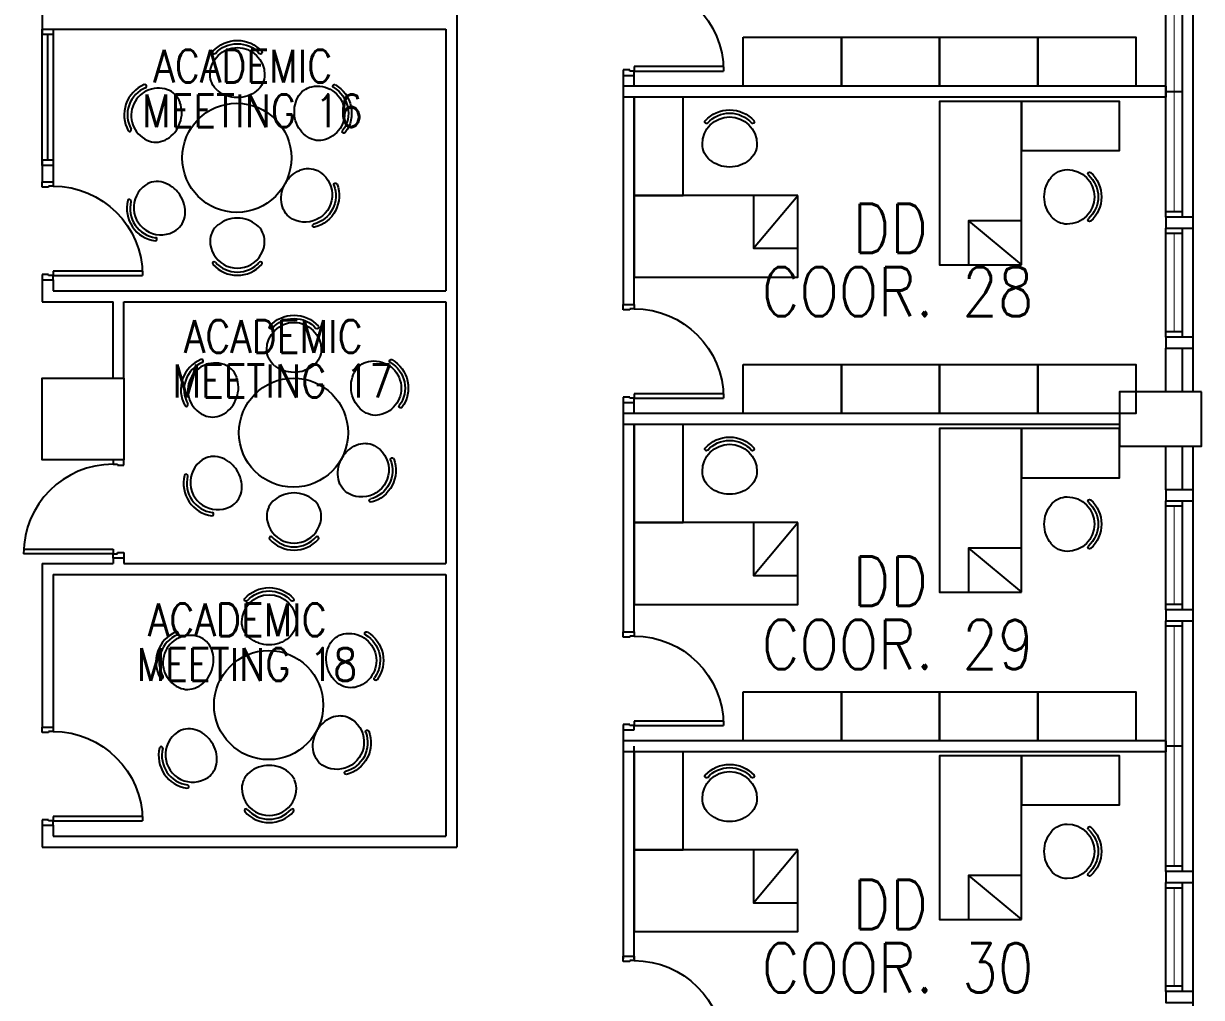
# Model space of a CAD drawing. Extents: x 2687779 to 2997471, y -863049 to -631414.
# Drawn here: x 2711171 to 2721966, y -807727 to -798799 of the extents above; entities that cross this region are included whole.
import ezdxf
from ezdxf.enums import TextEntityAlignment as Align

# ---------------------------------------------------------------- set-up
doc = ezdxf.new("R2010")
doc.units = 0
doc.header["$LTSCALE"] = 10
doc.header["$MEASUREMENT"] = 0
doc.layers.get('0').update_dxf_attribs({"linetype": 'CONTINUOUS'})
doc.layers.get('DEFPOINTS').update_dxf_attribs({"linetype": 'CONTINUOUS'})
for name, color, linetype in [('COL', 3, 'CONTINUOUS'), ('DR', 7, 'CONTINUOUS'), ('FURN', 1, 'CONTINUOUS'), ('FURN1', 7, 'CONTINUOUS'), ('LINE', 7, 'CONTINUOUS'), ('partition', 7, 'CONTINUOUS'), ('stair', 7, 'CONTINUOUS'), ('T50', 3, 'CONTINUOUS'), ('WALL', 2, 'CONTINUOUS'), ('WIN', 5, 'CONTINUOUS')]:
    doc.layers.add(name, color=color, linetype=linetype)
doc.styles.add('ROMANS', font='romans.shx', dxfattribs={"width": 0.8, "height": 100})

# ---------------------------------------------------------------- blocks, each defined once
blk = doc.blocks.new('FD2')
at = {"layer": 'LINE', "linetype": 'Continuous'}
for points in [[(100, 1200), (100, 1250), (0, 1250), (0, 1200)], [(100, 0), (100, 50), (0, 50), (0, 0)]]:
    blk.add_lwpolyline(points, close=True, dxfattribs=at)
at = {"layer": 'LINE', "color": 5, "linetype": 'Continuous'}
for points in [[(0, 1200), (0, 50)], [(100, 50), (100, 1200)]]:
    blk.add_lwpolyline(points, dxfattribs=at)
at = {"layer": 'LINE', "color": 1, "linetype": 'Continuous'}
blk.add_lwpolyline([(50, 50), (50, 1200)], dxfattribs=at)
blk = doc.blocks.new('FG2')
at = {"layer": 'LINE', "linetype": 'Continuous', "xscale": -1, "rotation": 180}
blk.add_blockref('FD2', (0, 0), dxfattribs=at)
blk = doc.blocks.new('d900-1b1')
at = {"layer": 'DR'}
for p, q in [((40, 100), (40, 920)), ((80, 919), (80, 100)), ((0, 0), (0, 100)), ((0, 100), (40, 100)), ((50, 0), (0, 0)), ((80, 100), (40, 100)), ((40, 100), (40, 60)), ((40, 60), (50, 60)), ((50, 60), (50, 0)), ((860, 60), (850, 60)), ((850, 60), (850, 0)), ((850, 0), (900, 0)), ((860, 100), (860, 60)), ((900, 100), (860, 100)), ((900, 0), (900, 100))]:
    blk.add_line(p, q, dxfattribs=at)
blk.add_arc((40, 100), 820, 0, 90, dxfattribs=at)
blk = doc.blocks.new('CHAIR10')
at = {"layer": 'FURN1', "color": 1}
for centre, radius, start, end in [((-487, 712), 252, 140.136, 160.9198), ((-515, 735), 216, 116.3827, 140.136), ((-533, 772), 175, 90, 116.3827), ((-533, 697), 250, 270, 90), ((-328, 909), 15, 48.1599, 228.1599), ((-518, 697), 270, 311.8401, 48.1599), ((-518, 697), 300, 311.8401, 48.1599), ((-443, 697), 299, 160.9198, 180), ((-443, 697), 299, 180, 199.0802), ((-487, 682), 252, 199.0802, 219.864), ((-515, 658), 216, 219.864, 243.6173), ((-533, 622), 175, 243.6173, 270), ((-328, 485), 15, 131.8401, 311.8401)]:
    blk.add_arc(centre, radius, start, end, dxfattribs=at)

msp = doc.modelspace()

# ---------------------------------------------------------------- linework, layer by layer
at = {"color": 9}
for p, q in [((2721891.3, -802174.1), (2721891.3, -796674.1)), ((2721891.3, -808174.1), (2721891.3, -802674.1))]:
    msp.add_line(p, q, dxfattribs=at)
at = {"linetype": 'Continuous'}
msp.add_line((2721641.3, -805374.1), (2721641.3, -805474.1), dxfattribs=at)
at = {"layer": 'COL'}
for points in [[(2712091.3, -802049.1), (2712091.3, -802799.1), (2711341.3, -802799.1), (2711341.3, -802049.1)], [(2721966.3, -802174.1), (2721216.3, -802174.1), (2721216.3, -802674.1), (2721966.3, -802674.1)]]:
    msp.add_lwpolyline(points, close=True, dxfattribs=at)
at = {"layer": 'FURN', "linetype": 'Continuous'}
for p, q in [((2717862.3, -800859.1), (2718266.3, -800374.1)), ((2719831.3, -800608.2), (2720316.3, -801012.2)), ((2717862.3, -803859.1), (2718266.3, -803374.1)), ((2719831.3, -803608.2), (2720316.3, -804012.2)), ((2717862.3, -806859.1), (2718266.3, -806374.1)), ((2719831.3, -806608.2), (2720316.3, -807012.2))]:
    msp.add_line(p, q, dxfattribs=at)
for points in [[(2717766.3, -798924.1), (2718666.3, -798924.1), (2718666.3, -799374.1), (2717766.3, -799374.1)], [(2718666.3, -798924.1), (2719566.3, -798924.1), (2719566.3, -799374.1), (2718666.3, -799374.1)], [(2719566.3, -798924.1), (2720466.3, -798924.1), (2720466.3, -799374.1), (2719566.3, -799374.1)], [(2720466.3, -798924.1), (2721366.3, -798924.1), (2721366.3, -799374.1), (2720466.3, -799374.1)], [(2717216.3, -800374.1), (2717216.3, -799474.1), (2716766.3, -799474.1), (2716766.3, -800374.1)], [(2720316.3, -801012.2), (2720316.3, -799512.2), (2719566.3, -799512.2), (2719566.3, -801012.2)], [(2720316.3, -799962.2), (2721216.3, -799962.2), (2721216.3, -799512.2), (2720316.3, -799512.2)], [(2718266.3, -800374.1), (2716766.3, -800374.1), (2716766.3, -801124.1), (2718266.3, -801124.1)], [(2718266.3, -800374.1), (2717862.3, -800374.1), (2717862.3, -800859.1), (2718266.3, -800859.1)], [(2720316.3, -801012.2), (2720316.3, -800608.2), (2719831.3, -800608.2), (2719831.3, -801012.2)], [(2717766.3, -801924.1), (2718666.3, -801924.1), (2718666.3, -802374.1), (2717766.3, -802374.1)], [(2718666.3, -801924.1), (2719566.3, -801924.1), (2719566.3, -802374.1), (2718666.3, -802374.1)], [(2719566.3, -801924.1), (2720466.3, -801924.1), (2720466.3, -802374.1), (2719566.3, -802374.1)], [(2720466.3, -801924.1), (2721366.3, -801924.1), (2721366.3, -802374.1), (2720466.3, -802374.1)], [(2717216.3, -803374.1), (2717216.3, -802474.1), (2716766.3, -802474.1), (2716766.3, -803374.1)], [(2720316.3, -804012.2), (2720316.3, -802512.2), (2719566.3, -802512.2), (2719566.3, -804012.2)], [(2720316.3, -802962.2), (2721216.3, -802962.2), (2721216.3, -802512.2), (2720316.3, -802512.2)], [(2718266.3, -803374.1), (2716766.3, -803374.1), (2716766.3, -804124.1), (2718266.3, -804124.1)], [(2718266.3, -803374.1), (2717862.3, -803374.1), (2717862.3, -803859.1), (2718266.3, -803859.1)], [(2720316.3, -804012.2), (2720316.3, -803608.2), (2719831.3, -803608.2), (2719831.3, -804012.2)], [(2717766.3, -804924.1), (2718666.3, -804924.1), (2718666.3, -805374.1), (2717766.3, -805374.1)], [(2718666.3, -804924.1), (2719566.3, -804924.1), (2719566.3, -805374.1), (2718666.3, -805374.1)], [(2719566.3, -804924.1), (2720466.3, -804924.1), (2720466.3, -805374.1), (2719566.3, -805374.1)], [(2720466.3, -804924.1), (2721366.3, -804924.1), (2721366.3, -805374.1), (2720466.3, -805374.1)], [(2717216.3, -806374.1), (2717216.3, -805474.1), (2716766.3, -805474.1), (2716766.3, -806374.1)], [(2720316.3, -807012.2), (2720316.3, -805512.2), (2719566.3, -805512.2), (2719566.3, -807012.2)], [(2720316.3, -805962.2), (2721216.3, -805962.2), (2721216.3, -805512.2), (2720316.3, -805512.2)], [(2718266.3, -806374.1), (2716766.3, -806374.1), (2716766.3, -807124.1), (2718266.3, -807124.1)], [(2718266.3, -806374.1), (2717862.3, -806374.1), (2717862.3, -806859.1), (2718266.3, -806859.1)], [(2720316.3, -807012.2), (2720316.3, -806608.2), (2719831.3, -806608.2), (2719831.3, -807012.2)]]:
    msp.add_lwpolyline(points, close=True, dxfattribs=at)
for centre in [(2713125.7, -800030.4), (2713645, -802550), (2713417, -805047)]:
    msp.add_circle(centre, 500, dxfattribs=at)
at = {"layer": 'partition'}
for p, q in [((2715141.3, -794974.1), (2715141.3, -806349.1)), ((2711341.3, -798649.1), (2711341.3, -798899.1)), ((2711441.3, -798849.1), (2715041.3, -798849.1)), ((2711441.3, -798849.1), (2711441.3, -798899.1)), ((2715041.3, -798849.1), (2715041.3, -801249.1)), ((2721641.3, -799474.1), (2716666.3, -799474.1)), ((2721641.3, -799374.1), (2716666.4, -799374.1)), ((2711341.3, -800049.1), (2711341.3, -800249.1)), ((2711441.3, -800049.1), (2711441.3, -800249.1)), ((2711341.3, -801149.1), (2711341.3, -801349.1)), ((2711441.3, -801149.1), (2711441.3, -801249.1)), ((2711441.3, -801249.1), (2715041.3, -801249.1)), ((2711341.3, -801349.1), (2711991.3, -801349.1)), ((2712091.3, -801349.1), (2715041.3, -801349.1)), ((2715041.3, -801349.1), (2715041.3, -803749.1)), ((2721216.3, -802374.1), (2716666.4, -802374.1)), ((2721216.3, -802474.1), (2716666.3, -802474.1)), ((2711341.3, -803749.1), (2711991.3, -803749.1)), ((2711341.3, -803749.1), (2711341.3, -805249.1)), ((2712091.3, -803749.1), (2715041.3, -803749.1)), ((2711441.3, -803849.1), (2715041.3, -803849.1)), ((2711441.3, -803849.1), (2711441.3, -805249.1)), ((2715041.3, -803849.1), (2715041.3, -806249.1)), ((2721641.3, -805374.1), (2716666.4, -805374.1)), ((2721641.3, -805474.1), (2716666.3, -805474.1)), ((2711341.3, -806149.1), (2711341.3, -806349.1)), ((2711441.3, -806149.1), (2711441.3, -806249.1)), ((2711441.3, -806249.1), (2715041.3, -806249.1)), ((2711341.3, -806349.1), (2715141.3, -806349.1))]:
    msp.add_line(p, q, dxfattribs=at)
at = {"layer": 'partition', "linetype": 'Continuous'}
msp.add_line((2721641.3, -799374.1), (2721641.3, -799474.1), dxfattribs=at)
at = {"layer": 'partition'}
for points in [[(2711991.3, -802049.1), (2711991.3, -801349.1)], [(2712091.3, -802049.1), (2712091.3, -801349.1)], [(2711991.3, -803699.1), (2711991.3, -803749.1)], [(2712091.3, -803699.1), (2712091.3, -803749.1)]]:
    msp.add_lwpolyline(points, dxfattribs=at)
at = {"layer": 'stair'}
for p, q in [((2716666.3, -799274.1), (2716666.3, -801374.1)), ((2716766.3, -799374.1), (2716766.3, -799274.1)), ((2716766.3, -801374.1), (2716766.3, -799474.1)), ((2716666.3, -802274.1), (2716666.3, -804374.1)), ((2716766.3, -802374.1), (2716766.3, -802274.1)), ((2716766.3, -804374.1), (2716766.3, -802474.1)), ((2716666.3, -805274.1), (2716666.3, -807374.1)), ((2716766.3, -805524.1), (2716766.3, -805424.1)), ((2716766.3, -807374.1), (2716766.3, -805474.1))]:
    msp.add_line(p, q, dxfattribs=at)
at = {"layer": 'WALL'}
for p, q in [((2721641.3, -802174.1), (2721641.3, -801774.1)), ((2721791.3, -802174.1), (2721791.3, -801774.1)), ((2721641.3, -803074.1), (2721641.3, -802674.1)), ((2721791.3, -803074.1), (2721791.3, -802674.1))]:
    msp.add_line(p, q, dxfattribs=at)
for points in [[(2721891.3, -800574.1), (2721641.3, -800574.1), (2721641.3, -800674.1), (2721891.3, -800674.1)], [(2721891.3, -801674.1), (2721641.3, -801674.1), (2721641.3, -801774.1), (2721891.3, -801774.1)], [(2721891.3, -803074.1), (2721641.3, -803074.1), (2721641.3, -803174.1), (2721891.3, -803174.1)], [(2721891.3, -804174.1), (2721641.3, -804174.1), (2721641.3, -804274.1), (2721891.3, -804274.1)], [(2721891.3, -806574.1), (2721641.3, -806574.1), (2721641.3, -806674.1), (2721891.3, -806674.1)], [(2721891.3, -807674.1), (2721641.3, -807674.1), (2721641.3, -807774.1), (2721891.3, -807774.1)]]:
    msp.add_lwpolyline(points, close=True, dxfattribs=at)
at = {"layer": 'WIN'}
for p, q in [((2721641.3, -800574.1), (2721641.3, -798274.1)), ((2721791.3, -800574.1), (2721791.3, -798274.1)), ((2721791.3, -799424.1), (2721641.3, -799424.1)), ((2721791.3, -800524.1), (2721641.3, -800524.1)), ((2721641.3, -801674.1), (2721641.3, -800674.1)), ((2721791.3, -800724.1), (2721641.3, -800724.1)), ((2721791.3, -801674.1), (2721791.3, -800674.1)), ((2721791.3, -801624.1), (2721641.3, -801624.1)), ((2721641.3, -804174.1), (2721641.3, -803174.1)), ((2721791.3, -803224.1), (2721641.3, -803224.1)), ((2721791.3, -804174.1), (2721791.3, -803174.1)), ((2721791.3, -804124.1), (2721641.3, -804124.1)), ((2721641.3, -806574.1), (2721641.3, -804274.1)), ((2721791.3, -804324.1), (2721641.3, -804324.1)), ((2721791.3, -806574.1), (2721791.3, -804274.1)), ((2721791.3, -805424.1), (2721641.3, -805424.1)), ((2721791.3, -806524.1), (2721641.3, -806524.1)), ((2721641.3, -807674.1), (2721641.3, -806674.1)), ((2721791.3, -807674.1), (2721791.3, -806674.1)), ((2721791.3, -806724.1), (2721641.3, -806724.1)), ((2721791.3, -807624.1), (2721641.3, -807624.1))]:
    msp.add_line(p, q, dxfattribs=at)
at = {"layer": 'WIN', "const_width": 10, "flags": 128}
for points in [[(2721716.3, -800524.1), (2721716.3, -798324.1)], [(2721716.3, -800724.1), (2721716.3, -801624.1)], [(2721716.3, -804124.1), (2721716.3, -803224.1)], [(2721716.3, -806524.1), (2721716.3, -804324.1)], [(2721716.3, -806724.1), (2721716.3, -807624.1)]]:
    msp.add_lwpolyline(points, dxfattribs=at)

# ---------------------------------------------------------------- block references
at = {"layer": 'DEFPOINTS', "linetype": 'Continuous'}
msp.add_blockref('FG2', (2711341.3, -798849.1), dxfattribs=at)
at = {"layer": 'DR', "xscale": -1, "rotation": 270}
for p in [(2716666.3, -799274.1), (2711341.3, -801149.1), (2716666.3, -802274.1), (2716666.3, -805274.1), (2711341.3, -806149.1), (2716666.3, -808249.1)]:
    msp.add_blockref('d900-1b1', p, dxfattribs=at)
at = {"layer": 'DR', "rotation": 90}
msp.add_blockref('d900-1b1', (2712091.3, -803699.1), dxfattribs=at)
at = {"layer": 'FURN', "linetype": 'Continuous', "xscale": -1}
for p, rotation in [((2712433.8, -798735.7), 270), ((2714243.4, -798832), 191.7588682423089), ((2716945.2, -799372.4), 270), ((2714544.2, -799995.9), 152.611687590415), ((2721268.1, -799691.1), 180), ((2712953.1, -801255.3), 270), ((2714762.7, -801351.6), 191.7588682423089), ((2715063.4, -802515.6), 152.611687590415), ((2716945.2, -802372.4), 270), ((2721268.1, -802691.1), 180), ((2712725.1, -803752.3), 270), ((2714534.7, -803848.6), 191.7588682423089), ((2714835.4, -805012.6), 152.611687590415), ((2716945.2, -805372.4), 270), ((2721268.1, -805691.1), 180)]:
    msp.add_blockref('CHAIR10', p, dxfattribs=dict(at, rotation=rotation))
at = {"layer": 'FURN', "linetype": 'Continuous'}
for p, rotation in [((2712134.3, -798807.5), 160.7357557248109), ((2711598.2, -800207.9), 214.0991863231437), ((2712433.8, -801325.1), 270), ((2712653.6, -801327.1), 160.7357557248109), ((2712117.5, -802727.5), 214.0991863231437), ((2712953.1, -803844.7), 270), ((2712425.6, -803824.1), 160.7357557248109), ((2711889.5, -805224.5), 214.0991863231437), ((2712725.1, -806341.7), 270)]:
    msp.add_blockref('CHAIR10', p, dxfattribs=dict(at, rotation=rotation))

# ---------------------------------------------------------------- texts
at = {"layer": 'T50', "color": 3, "style": 'ROMANS', "width": 0.85}
for s, p in [('ACADEMIC ', (2713268.4, -799189.1)), ('MEETING 16', (2713268.4, -799598.3)), ('ACADEMIC ', (2713547.2, -801667)), ('MEETING 17', (2713547.2, -802076.2)), ('ACADEMIC ', (2713218.2, -804265.6)), ('MEETING 18', (2713218.2, -804674.8))]:
    msp.add_text(s, height=300, dxfattribs=at).set_placement(p, align=Align.MIDDLE_CENTER)
at = {"layer": 'T50', "style": 'ROMANS', "width": 0.85}
for s, p in [('DD ', (2718769.6, -800901.2)), ('COOR. 28', (2717937.3, -801481.8))]:
    msp.add_text(s, height=450, dxfattribs=at).set_placement(p)
at = {"layer": 'T50', "color": 3, "style": 'ROMANS', "width": 0.85}
for s, p in [('DD ', (2718769.6, -804136.2)), ('COOR. 29', (2717937.3, -804716.8)), ('DD ', (2718769.6, -807099.8)), ('COOR. 30', (2717937.3, -807680.4))]:
    msp.add_text(s, height=450, dxfattribs=at).set_placement(p)

doc.saveas('drawing.dxf')
